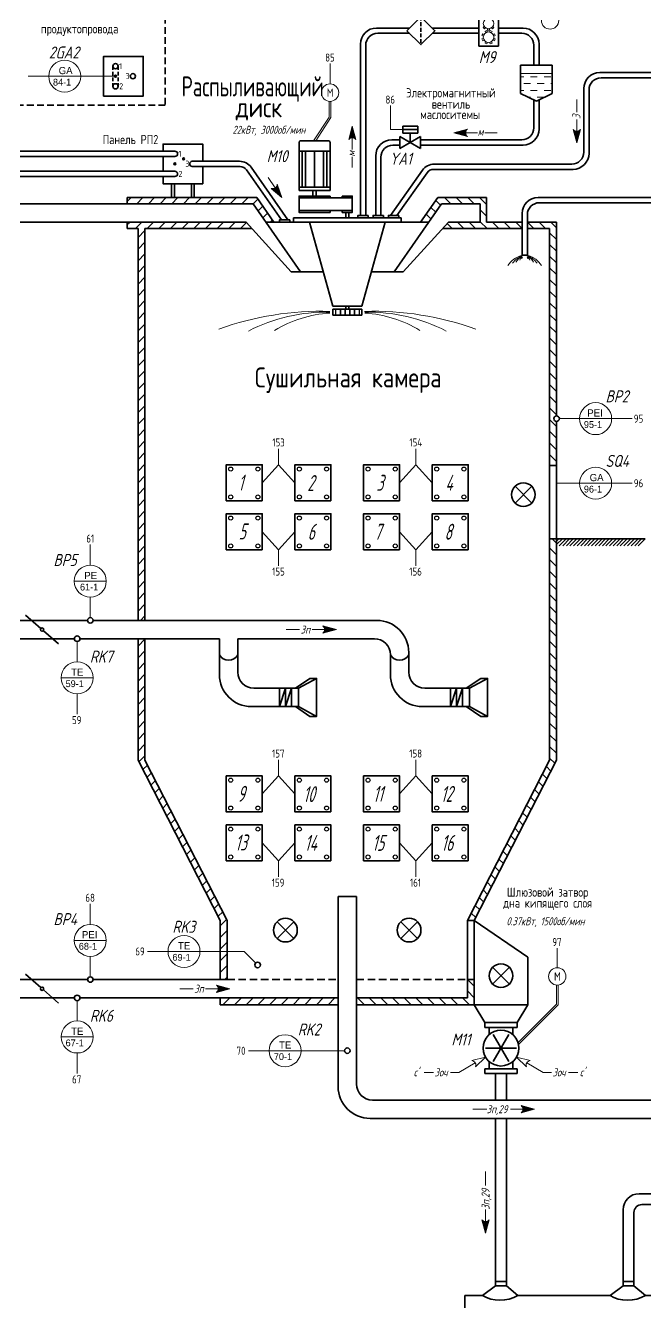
# Model space of a CAD drawing. Header units: millimetres. Extents: x 294 to 6216, y -3442 to 2720.
# Drawn here: x 697.6 to 852.6, y 1720.7 to 2039.9 of the extents above; entities that cross this region are included whole.
import ezdxf

# ---------------------------------------------------------------- set-up
doc = ezdxf.new("R2010")
doc.units = ezdxf.units.MM
doc.header["$LTSCALE"] = 15
doc.linetypes.add('DASHED2', pattern=[0.375, 0.25, -0.125])
doc.linetypes.add('HIDDEN2', pattern=[0.1875, 0.125, -0.0625])
doc.layers.add('0.35 TEXT', color=7, linetype='Continuous', lineweight=35)
doc.layers.add('ШТРИХОВАЯ 2', color=7, linetype='HIDDEN2')
doc.styles.add('0', font='gost.shx', dxfattribs={"width": 0.75, "oblique": 15})
doc.styles.add('34', font='gost.shx', dxfattribs={"width": 0.75, "oblique": 15, "height": 3.5})
pattern_1 = [(45, (-10336.2054, 2240.3317), (-1.45929162, 1.45929162), [])]
pattern_2 = [(135, (-10336.2054, 2240.3317), (-1.45929162, -1.45929162), [])]

msp = doc.modelspace()

# ---------------------------------------------------------------- hatches: boundary and pattern name
at = {"lineweight": 35}
h = msp.add_hatch(color=256, dxfattribs=at)
edge = h.paths.add_edge_path()
edge.add_arc((720.064, 2027.196), 0.241, 0, 360)
at = {"lineweight": 13}
h = msp.add_hatch(dxfattribs=at)
h.set_pattern_fill('DASH', color=256, scale=0.535, angle=180)
h.set_pattern_definition([(180, (-9688.9706, -1336.2235), (-1.698625, -1.698625), [1.698625, -1.698625])])
h.paths.add_polyline_path([(821.33, 2027.898), (821.33, 2022.847), (825.301, 2020.996), (829.272, 2022.847), (829.272, 2027.898)])
h = msp.add_hatch(color=256, dxfattribs=at)
h.dxf.hatch_style = 1
h.paths.add_polyline_path([(779.266, 2014.727), (780.169, 2011.357, 0.4958839), (778.364, 2011.357)])
h = msp.add_hatch(color=256, dxfattribs=at)
h.dxf.hatch_style = 1
h.paths.add_polyline_path([(804.673, 2013.061), (808.042, 2012.158, -0.4958839), (808.042, 2013.964)])
h = msp.add_hatch(color=256, dxfattribs=at)
h.dxf.hatch_style = 1
h.paths.add_polyline_path([(835.386, 2010.544), (836.289, 2013.914, -0.4958839), (834.484, 2013.914)])
at = {"lineweight": 35}
h = msp.add_hatch(color=256, dxfattribs=at)
edge = h.paths.add_edge_path()
edge.add_arc((734.925, 2005.292), 0.241, 0, 360)
h = msp.add_hatch(color=256, dxfattribs=at)
edge = h.paths.add_edge_path()
edge.add_arc((737.099, 2006.547), 0.241, 0, 360)
at = {"lineweight": 13}
h = msp.add_hatch(color=256, dxfattribs=at)
h.dxf.hatch_style = 1
h.paths.add_polyline_path([(761.69, 1996.903), (759.025, 1999.153, 0.4958839), (760.507, 2000.184)])
h = msp.add_hatch()
h.set_pattern_fill('ANSI31', color=256, scale=0.65)
h.set_pattern_definition(pattern_1)
h.paths.add_polyline_path([(754.48, 1995.305), (757.672, 1990.718), (759.675, 1990.718), (755.388, 1996.879), (723.015, 1996.879), (723.015, 1995.305), (723.016, 1995.305)])
h = msp.add_hatch()
h.set_pattern_fill('ANSI31', color=256, scale=0.65, angle=90)
h.set_pattern_definition(pattern_2)
h.paths.add_polyline_path([(800.65, 1996.879), (796.362, 1990.718), (798.366, 1990.718), (801.558, 1995.305), (811.275, 1995.305), (811.275, 1990.718), (803.309, 1990.718), (801.878, 1989.144), (821.739, 1989.144), (821.739, 1990.718), (812.848, 1990.718), (812.848, 1996.879)])
h = msp.add_hatch()
h.set_pattern_fill('ANSI31', color=256, scale=0.65)
h.set_pattern_definition(pattern_1)
h.paths.add_polyline_path([(727.421, 1989.144), (754.16, 1989.144), (752.729, 1990.718), (723.015, 1990.718), (723.015, 1989.144), (725.69, 1989.144), (725.69, 1891.173), (727.421, 1891.173)])
h = msp.add_hatch()
h.set_pattern_fill('ANSI31', color=256, scale=0.65, angle=90)
h.set_pattern_definition(pattern_2)
h.paths.add_polyline_path([(830.348, 1990.718), (823.042, 1990.718), (823.042, 1989.144), (828.617, 1989.144), (828.617, 1929.867), (830.348, 1929.867), (830.348, 1940.909, -0.4142136), (829.657, 1941.6, -0.4142136), (830.348, 1942.29)])
h = msp.add_hatch()
h.set_pattern_fill('ANSI31', color=256, scale=0.65, angle=90)
h.set_pattern_definition(pattern_2)
h.paths.add_polyline_path([(830.348, 1911.577), (828.617, 1911.577), (828.617, 1878.578), (828.617, 1856.256), (808.036, 1816.134), (809.766, 1816.134), (830.348, 1856.256), (830.348, 1878.578)])
h = msp.add_hatch(color=256, dxfattribs=at)
h.dxf.hatch_style = 1
h.paths.add_polyline_path([(775.285, 1888.879), (771.916, 1887.976, 0.4958839), (771.916, 1889.782)])
h = msp.add_hatch()
h.set_pattern_fill('ANSI31', color=256, scale=0.65)
h.set_pattern_definition(pattern_1)
h.paths.add_polyline_path([(727.421, 1856.256), (727.421, 1878.578), (727.421, 1886.585), (725.69, 1886.585), (725.69, 1878.578), (725.69, 1856.256), (746.271, 1816.134), (746.271, 1801.385), (748.002, 1801.385), (748.002, 1816.134)])
h = msp.add_hatch()
h.set_pattern_fill('ANSI31', color=256, scale=0.65, angle=90)
h.set_pattern_definition(pattern_2)
h.paths.add_polyline_path([(809.766, 1801.385), (808.036, 1801.385), (808.036, 1796.797), (780.312, 1796.797), (780.312, 1795.067), (809.766, 1795.067)])
h = msp.add_hatch(color=256, dxfattribs=at)
h.dxf.hatch_style = 1
h.paths.add_polyline_path([(748.684, 1799.091), (745.315, 1798.188, 0.4958839), (745.315, 1799.994)])
h = msp.add_hatch()
h.set_pattern_fill('ANSI31', color=256, scale=0.65)
h.set_pattern_definition(pattern_1)
h.paths.add_polyline_path([(775.725, 1796.797), (746.271, 1796.797), (746.271, 1795.067), (775.725, 1795.067)])
h = msp.add_hatch(color=256, dxfattribs=at)
h.dxf.hatch_style = 1
h.paths.add_polyline_path([(824.853, 1768.97), (821.484, 1768.067, 0.4958839), (821.484, 1769.873)])
h = msp.add_hatch(color=256, dxfattribs=at)
h.dxf.hatch_style = 1
h.paths.add_polyline_path([(812.588, 1737.953), (813.49, 1741.323, -0.4958839), (811.685, 1741.323)])

# ---------------------------------------------------------------- linework, layer by layer
at = {"lineweight": 35}
for p, q in [((810.895, 2042.497, 0.02), (810.895, 2034.685, 0.02)), ((815.795, 2042.497, 0.02), (815.795, 2034.685, 0.02)), ((793.595, 2039.243, 0.02), (785.326, 2039.243, 0.02)), ((793.595, 2037.939, 0.02), (785.629, 2037.939, 0.02)), ((810.895, 2039.243, 0.02), (799.287, 2039.243, 0.02)), ((810.895, 2037.939, 0.02), (799.287, 2037.939, 0.02)), ((821.953, 2039.243, 0.02), (815.795, 2039.243, 0.02)), ((821.649, 2037.939, 0.02), (815.795, 2037.939, 0.02)), ((781.326, 2035.243, 0.02), (781.326, 1992.4, 0.02)), ((782.629, 2034.939, 0.02), (782.629, 1992.4, 0.02)), ((810.895, 2034.685, 0.02), (813.345, 2034.685, 0.02)), ((815.795, 2034.685, 0.02), (813.345, 2034.685, 0.02)), ((824.649, 2034.939, 0.02), (824.649, 2029.966, 0.02)), ((825.953, 2035.243, 0.02), (825.953, 2029.966, 0.02)), ((821.33, 2022.847, 0.02), (821.33, 2029.966, 0.02)), ((821.33, 2029.966, 0.02), (829.272, 2029.966, 0.02)), ((829.272, 2022.847, 0.02), (829.272, 2029.966, 0.02)), ((861.286, 2028.117), (841.16, 2028.117)), ((837.16, 2024.117), (837.16, 2008.229, 0.02)), ((838.464, 2023.814), (838.464, 2007.926, 0.02)), ((861.286, 2026.814), (841.464, 2026.814)), ((825.301, 2020.996, 0.02), (821.33, 2022.847, 0.02)), ((824.649, 2014.288, 0.02), (824.649, 2021.3, 0.02)), ((825.301, 2020.996, 0.02), (829.272, 2022.847, 0.02)), ((825.953, 2013.984, 0.02), (825.953, 2021.3, 0.02)), ((791.865, 2012.971, 0.02), (791.865, 2014.753, 0.02)), ((791.865, 2014.753, 0.02), (795.64, 2014.753, 0.02)), ((795.64, 2012.971, 0.02), (795.64, 2014.753, 0.02)), ((766.353, 2011.046, 0.031), (773.318, 2011.046, 0.031)), ((791.16, 2011.288, 0.02), (789.129, 2011.288, 0.02)), ((791.16, 2009.154, 0.02), (796.345, 2012.117, 0.02)), ((791.16, 2012.117, 0.02), (796.345, 2009.154, 0.02)), ((791.16, 2012.117, 0.02), (791.16, 2009.154, 0.02)), ((791.865, 2013.862, 0.02), (795.64, 2013.862, 0.02)), ((791.865, 2012.971, 0.02), (795.64, 2012.971, 0.02)), ((793.753, 2010.636, 0.02), (793.753, 2012.971, 0.02)), ((796.345, 2012.117, 0.02), (796.345, 2009.154, 0.02)), ((821.649, 2011.288, 0.02), (796.345, 2011.288, 0.02)), ((734.925, 2008.454), (507.875, 2008.454)), ((765.953, 2010.646, 0.031), (765.953, 1998.667, 0.031)), ((765.953, 2008.458, 0.031), (773.718, 2008.458, 0.031)), ((766.73, 1999.448, 0.031), (766.73, 2008.458, 0.031)), ((767.592, 1999.448, 0.031), (767.592, 2008.458, 0.031)), ((769.835, 2008.458, 0.031), (769.835, 1999.448, 0.031)), ((772.078, 1999.448, 0.031), (772.078, 2008.458, 0.031)), ((772.941, 1999.448, 0.031), (772.941, 2008.458, 0.031)), ((773.718, 2010.646, 0.031), (773.718, 1998.667, 0.031)), ((791.16, 2009.984, 0.02), (789.433, 2009.984, 0.02)), ((821.953, 2009.984, 0.02), (796.345, 2009.984, 0.02)), ((734.925, 2007.15), (508.179, 2007.15)), ((739.273, 2005.943), (751.1, 2005.943)), ((785.129, 2007.288, 0.02), (785.129, 1992.4, 0.02)), ((786.433, 2006.984, 0.02), (786.433, 1992.4, 0.02)), ((834.16, 2005.229, 0.02), (799.711, 2005.229, 0.02)), ((734.925, 2003.433), (505.179, 2003.433)), ((734.925, 2002.129), (505.179, 2002.129)), ((739.273, 2004.64), (751.202, 2004.64)), ((761.544, 1991.278), (752.844, 2003.782)), ((763.132, 1991.278), (753.973, 2004.442)), ((788.783, 1992.4, 0.02), (796.838, 2003.729, 0.02)), ((790.372, 1992.4, 0.02), (797.967, 2003.068, 0.02)), ((834.464, 2003.926, 0.02), (799.609, 2003.926, 0.02)), ((734.041, 2000.34), (734.041, 1996.879)), ((734.778, 2000.34), (734.778, 1996.879)), ((739.035, 2000.34), (739.035, 1996.879)), ((739.772, 2000.34), (739.772, 1996.879)), ((765.953, 1999.448, 0.031), (773.718, 1999.448, 0.031)), ((765.953, 1998.667, 0.031), (773.718, 1998.667, 0.031)), ((769.434, 1998.667, 0.02), (769.434, 1997.259, 0.02)), ((770.237, 1997.259, 0.02), (770.237, 1998.667, 0.02)), ((723.016, 1995.305), (692.828, 1995.305)), ((755.389, 1996.879), (723.015, 1996.879)), ((723.015, 1996.879), (723.015, 1995.305)), ((723.016, 1995.305), (754.48, 1995.305)), ((766.3, 1978.317), (754.48, 1995.305)), ((759.675, 1990.718), (755.388, 1996.879)), ((765.953, 1996.793, 0.02), (779.267, 1996.793, 0.02)), ((773.718, 1997.259, 0.031), (773.718, 1996.793, 0.031)), ((776.769, 1997.259, 0.02), (776.769, 1996.793, 0.02)), ((789.738, 1978.317), (801.558, 1995.305)), ((796.362, 1990.718), (800.65, 1996.879)), ((800.649, 1996.879), (812.848, 1996.879)), ((811.275, 1995.305), (801.558, 1995.305)), ((811.275, 1990.718), (811.275, 1995.305)), ((812.848, 1996.879), (812.848, 1990.718)), ((979.056, 1996.879, 0.02), (825.739, 1996.879, 0.02)), ((917.746, 1995.575, 0.02), (826.042, 1995.575, 0.02)), ((765.953, 1993.624, 0.02), (779.267, 1993.624, 0.02)), ((773.718, 1993.624, 0.031), (773.718, 1993.159, 0.031)), ((776.769, 1993.624, 0.02), (776.769, 1993.159, 0.02)), ((777.616, 1993.159), (777.616, 1991.839)), ((778.42, 1991.839), (778.42, 1993.159)), ((821.739, 1992.879, 0.02), (821.739, 1982.498, 0.02)), ((823.042, 1992.575, 0.02), (823.042, 1982.498, 0.02)), ((723.016, 1990.718), (692.828, 1990.718)), ((752.729, 1990.718), (723.015, 1990.718)), ((723.015, 1990.718), (723.015, 1989.144)), ((723.015, 1989.144), (725.69, 1989.144)), ((725.69, 1989.144), (725.69, 1891.173)), ((727.421, 1989.144), (754.16, 1989.144)), ((727.421, 1989.144), (727.421, 1891.173)), ((752.729, 1990.718), (764.009, 1978.317)), ((757.672, 1990.718), (778.019, 1990.718)), ((791.504, 1991.839), (764.534, 1991.839)), ((764.534, 1991.839), (764.534, 1990.718)), ((768.58, 1990.718), (774.364, 1969.737)), ((798.366, 1990.718), (778.019, 1990.718)), ((787.458, 1990.718), (781.673, 1969.737)), ((791.504, 1991.839), (791.504, 1990.718)), ((803.309, 1990.718), (792.029, 1978.317)), ((821.739, 1989.144), (801.878, 1989.144)), ((803.309, 1990.718), (811.275, 1990.718)), ((812.848, 1990.718), (821.739, 1990.718)), ((823.042, 1990.718), (830.348, 1990.718)), ((828.617, 1989.144), (823.042, 1989.144)), ((828.617, 1989.144), (828.617, 1878.578)), ((830.348, 1990.718), (830.348, 1942.29)), ((821.739, 1982.498, 0.02), (823.042, 1982.498, 0.02)), ((771.999, 1978.317), (764.009, 1978.317)), ((784.039, 1978.317), (792.029, 1978.317)), ((774.364, 1969.737), (781.672, 1969.737)), ((777.616, 1969.737), (777.616, 1968.949)), ((778.42, 1968.949), (778.42, 1969.737)), ((774.365, 1968.949), (781.672, 1968.949)), ((774.365, 1967.487), (774.365, 1968.949)), ((781.672, 1967.487), (774.365, 1967.487)), ((781.672, 1968.949), (781.672, 1967.487)), ((830.348, 1940.909), (830.348, 1878.578)), ((830.348, 1929.867), (828.617, 1929.867)), ((824.139, 1924.694), (819.952, 1920.507)), ((824.139, 1920.507), (819.952, 1924.694)), ((828.617, 1911.577), (830.348, 1911.577)), ((830.348, 1911.577), (852.516, 1911.577)), ((663.591, 1891.173), (713.069, 1891.173)), ((697.575, 1892.492), (701.389, 1889.162)), ((714.45, 1891.173), (737.467, 1891.173)), ((785.385, 1891.173), (731.455, 1891.173)), ((670.079, 1886.585), (709.781, 1886.585)), ((702.037, 1888.596), (705.829, 1885.285)), ((711.161, 1886.585), (737.467, 1886.585)), ((725.69, 1886.585), (725.69, 1878.578)), ((727.421, 1886.585), (727.421, 1878.578)), ((746.053, 1886.585), (731.455, 1886.585)), ((746.053, 1886.585), (746.053, 1877.627)), ((772.033, 1886.585), (750.641, 1886.585)), ((750.641, 1886.585), (750.641, 1878.214)), ((784.797, 1886.585), (772.033, 1886.585)), ((788.797, 1882.585), (788.797, 1877.627)), ((793.385, 1883.173), (793.385, 1878.214)), ((725.69, 1878.578), (725.69, 1856.256, -0.02)), ((727.421, 1878.578), (727.421, 1856.256, -0.02)), ((828.617, 1878.578), (828.617, 1856.256, -0.02)), ((830.348, 1878.578), (830.348, 1856.256, -0.02)), ((765.031, 1874.214, 0.02), (754.641, 1874.214, 0.02)), ((761.061, 1874.214, 0.02), (761.061, 1871.921, 0.02)), ((761.061, 1869.627, 0.02), (762.552, 1874.214, 0.02)), ((762.552, 1874.214, 0.02), (762.552, 1869.627, 0.02)), ((762.552, 1869.627, 0.02), (764.043, 1874.214, 0.02)), ((764.043, 1874.214, 0.02), (764.043, 1869.627, 0.02)), ((768.631, 1876.671), (765.031, 1874.214, 0.02)), ((765.031, 1874.214, 0.02), (765.824, 1874.214, 0.02)), ((765.824, 1874.214, 0.02), (770.36, 1876.671)), ((765.824, 1874.214, 0.02), (765.824, 1869.627, 0.02)), ((807.775, 1874.214, 0.02), (797.385, 1874.214, 0.02)), ((803.805, 1874.214, 0.02), (803.805, 1871.921, 0.02)), ((803.805, 1869.627, 0.02), (805.296, 1874.214, 0.02)), ((805.296, 1874.214, 0.02), (805.296, 1869.627, 0.02)), ((805.296, 1869.627, 0.02), (806.787, 1874.214, 0.02)), ((806.787, 1874.214, 0.02), (806.787, 1869.627, 0.02)), ((811.375, 1876.671), (807.775, 1874.214, 0.02)), ((807.775, 1874.214, 0.02), (808.568, 1874.214, 0.02)), ((808.568, 1874.214, 0.02), (813.104, 1876.671)), ((808.568, 1874.214, 0.02), (808.568, 1869.627, 0.02)), ((761.061, 1869.627, 0.02), (761.061, 1871.921, 0.02)), ((803.805, 1869.627, 0.02), (803.805, 1871.921, 0.02)), ((765.031, 1869.627, 0.02), (754.053, 1869.627, 0.02)), ((765.824, 1869.627, 0.02), (765.031, 1869.627, 0.02)), ((768.631, 1867.17), (765.031, 1869.627, 0.02)), ((765.824, 1869.627, 0.02), (770.361, 1867.17)), ((807.775, 1869.627, 0.02), (796.797, 1869.627, 0.02)), ((808.568, 1869.627, 0.02), (807.775, 1869.627, 0.02)), ((811.375, 1867.17), (807.775, 1869.627, 0.02)), ((808.568, 1869.627, 0.02), (813.105, 1867.17)), ((746.271, 1816.134, -0.02), (725.69, 1856.256, -0.02)), ((727.421, 1856.256, -0.02), (748.002, 1816.134, -0.02)), ((828.617, 1856.256, -0.02), (808.036, 1816.134, -0.02)), ((809.766, 1816.134, -0.02), (830.348, 1856.256, -0.02)), ((775.725, 1822.12, -0.02), (780.312, 1822.12, -0.02)), ((775.725, 1822.12, -0.02), (775.725, 1774.676, -0.01)), ((780.312, 1822.12, -0.021), (780.312, 1775.264, -0.01)), ((746.271, 1816.134, -0.02), (746.271, 1801.385, -0.02)), ((748.002, 1816.134, -0.02), (748.002, 1801.385, -0.02)), ((760.466, 1815.836), (764.652, 1811.65)), ((760.466, 1811.65), (764.652, 1815.836)), ((795.571, 1815.836), (791.384, 1811.65)), ((795.571, 1811.65), (791.384, 1815.836)), ((808.036, 1816.134, -0.02), (808.036, 1796.797, -0.02)), ((809.766, 1816.134, -0.02), (808.036, 1816.134, -0.02)), ((809.766, 1816.134, -0.02), (809.766, 1795.067, -0.02)), ((809.766, 1816.134, -0.02), (823.131, 1806.964, -0.02)), ((823.131, 1806.964, -0.02), (823.131, 1795.067, -0.02)), ((818.542, 1804.445, -0.02), (814.355, 1800.258, -0.02)), ((818.542, 1800.258, -0.02), (814.355, 1804.445, -0.02)), ((663.591, 1801.385), (713.069, 1801.385)), ((697.575, 1802.704), (701.389, 1799.374)), ((714.45, 1801.385), (748.002, 1801.385, -0.02)), ((808.036, 1801.385, -0.02), (809.766, 1801.385, -0.02)), ((702.037, 1798.808), (705.829, 1795.497)), ((670.079, 1796.797), (709.781, 1796.797)), ((711.161, 1796.797), (746.271, 1796.797, -0.02)), ((746.271, 1796.797, -0.02), (746.271, 1795.067, -0.02)), ((775.725, 1796.797, -0.01), (746.271, 1796.797, -0.02)), ((746.271, 1795.067, -0.02), (775.725, 1795.067, -0.01)), ((808.036, 1796.797, -0.02), (780.312, 1796.797, -0.01)), ((780.312, 1795.067, -0.01), (809.766, 1795.067, -0.02)), ((809.766, 1795.067, -0.02), (812.394, 1790.658, -0.02)), ((809.766, 1795.067, -0.02), (823.131, 1795.067, -0.02)), ((823.131, 1795.067, -0.02), (820.503, 1790.658, -0.02)), ((812.394, 1789.435, -0.02), (812.394, 1790.658, -0.02)), ((812.394, 1790.658, -0.02), (820.503, 1790.658, -0.02)), ((816.449, 1789.435, -0.02), (812.394, 1789.435, -0.02)), ((813.516, 1789.435, -0.02), (813.516, 1787.654, -0.02)), ((814.508, 1787.621, -0.02), (818.39, 1780.897, -0.02)), ((818.39, 1787.621, -0.02), (814.508, 1780.897, -0.02)), ((816.449, 1789.435, -0.02), (820.503, 1789.435, -0.02)), ((819.382, 1789.435, -0.02), (819.382, 1787.654, -0.02)), ((820.503, 1790.658, -0.02), (820.503, 1789.435, -0.02)), ((820.331, 1784.259, -0.02), (812.567, 1784.259, -0.02)), ((816.449, 1779.083, -0.02), (812.394, 1779.083, -0.02)), ((812.394, 1779.083, -0.02), (812.394, 1777.86, -0.02)), ((813.516, 1779.083, -0.02), (813.516, 1780.864, -0.02)), ((816.449, 1779.083, -0.02), (820.503, 1779.083, -0.02)), ((819.382, 1779.083, -0.02), (819.382, 1780.864, -0.02)), ((820.503, 1777.86, -0.02), (820.503, 1779.083, -0.02)), ((812.394, 1777.86, -0.02), (820.503, 1777.86, -0.02)), ((815.097, 1777.86, -0.02), (815.097, 1771.264, -0.02)), ((817.801, 1777.86, -0.02), (817.801, 1771.264, -0.02)), ((854.613, 1771.264, -0.01), (784.312, 1771.264, -0.01)), ((855.201, 1766.676, -0.011), (783.725, 1766.676, -0.01)), ((815.097, 1766.676, -0.02), (815.097, 1724.794)), ((817.801, 1766.676, -0.02), (817.801, 1724.794)), ((896.418, 1747.851), (850.991, 1747.851)), ((846.991, 1743.851), (846.991, 1724.794)), ((849.696, 1743.146), (849.696, 1724.794)), ((896.418, 1745.146), (851.696, 1745.146)), ((811.822, 1722.368), (815.097, 1724.794)), ((815.097, 1725.903), (817.801, 1725.903)), ((815.097, 1724.794), (817.801, 1724.794)), ((820.664, 1722.368), (817.801, 1724.794)), ((843.717, 1722.368), (846.991, 1724.794)), ((846.991, 1725.903), (849.696, 1725.903)), ((846.991, 1724.794), (849.696, 1724.794)), ((852.558, 1722.368), (849.696, 1724.794)), ((811.822, 1722.368), (807.402, 1722.368)), ((807.402, 1722.368), (807.402, 1699.116)), ((843.717, 1722.368), (820.664, 1722.368)), ((892.213, 1722.368), (852.558, 1722.368))]:
    msp.add_line(p, q, dxfattribs=at)
at = {"lineweight": 13}
for p, q in [((811.687, 2037.355, 0.02), (811.88, 2037.821, 0.02)), ((811.687, 2037.355, 0.02), (812.044, 2037.207, 0.02)), ((811.687, 2036.535, 0.02), (812.044, 2036.683, 0.02)), ((811.88, 2037.821, 0.02), (812.237, 2037.673, 0.02)), ((811.959, 2039.406, 0.02), (812.235, 2039.677, 0.02)), ((812.313, 2039.047, 0.02), (811.959, 2039.406, 0.02)), ((812.313, 2039.047, 0.02), (812.589, 2039.318, 0.02)), ((812.926, 2038.594, 0.02), (812.46, 2038.401, 0.02)), ((812.46, 2038.401, 0.02), (812.608, 2038.043, 0.02)), ((812.926, 2038.594, 0.02), (813.074, 2038.236, 0.02)), ((813.069, 2038.727, 0.02), (813.071, 2039.114, 0.02)), ((813.069, 2038.727, 0.02), (813.573, 2038.724, 0.02)), ((813.573, 2038.724, 0.02), (813.576, 2039.111, 0.02)), ((813.746, 2038.594, 0.02), (813.598, 2038.236, 0.02)), ((813.746, 2038.594, 0.02), (814.212, 2038.401, 0.02)), ((814.333, 2039.032, 0.02), (814.061, 2039.308, 0.02)), ((814.212, 2038.401, 0.02), (814.064, 2038.043, 0.02)), ((814.692, 2039.386, 0.02), (814.333, 2039.032, 0.02)), ((814.692, 2039.386, 0.02), (814.42, 2039.662, 0.02)), ((814.791, 2037.821, 0.02), (814.434, 2037.673, 0.02)), ((814.984, 2037.355, 0.02), (814.627, 2037.207, 0.02)), ((814.984, 2036.535, 0.02), (814.627, 2036.683, 0.02)), ((814.984, 2037.355, 0.02), (814.791, 2037.821, 0.02)), ((811.687, 2036.535, 0.02), (811.88, 2036.069, 0.02)), ((811.88, 2036.069, 0.02), (812.237, 2036.217, 0.02)), ((812.46, 2035.489, 0.02), (812.608, 2035.847, 0.02)), ((812.926, 2035.296, 0.02), (812.46, 2035.489, 0.02)), ((812.926, 2035.296, 0.02), (813.074, 2035.654, 0.02)), ((813.746, 2035.296, 0.02), (813.598, 2035.654, 0.02)), ((813.746, 2035.296, 0.02), (814.212, 2035.489, 0.02)), ((814.212, 2035.489, 0.02), (814.064, 2035.847, 0.02)), ((814.791, 2036.069, 0.02), (814.434, 2036.217, 0.02)), ((814.984, 2036.535, 0.02), (814.791, 2036.069, 0.02)), ((773.701, 2025.265), (773.701, 2030.37)), ((698.253, 2027.196), (703.359, 2027.196)), ((711.359, 2027.196), (703.359, 2027.196)), ((720.064, 2027.196), (711.359, 2027.196)), ((821.33, 2027.898, 0.02), (829.272, 2027.898, 0.02)), ((773.503, 2017.01), (773.503, 2020.935)), ((773.898, 2016.847), (773.898, 2020.935)), ((835.386, 2021.372, 0.031), (835.386, 2018.254, 0.031)), ((788.846, 2013.862, 0.02), (788.846, 2019.858, 0.02)), ((769.574, 2011.046, 0.031), (773.503, 2017.01, 0.031)), ((770.132, 2011.046, 0.031), (773.898, 2016.847, 0.031)), ((779.266, 2014.727, 0.02), (778.364, 2011.357, 0.02)), ((779.266, 2014.727, 0.02), (780.169, 2011.357, 0.02)), ((835.386, 2016.409, 0.031), (835.386, 2013.466, 0.031)), ((779.266, 2008.862, 0.02), (779.266, 2011.805, 0.02)), ((791.865, 2013.862, 0.02), (788.846, 2013.862, 0.02)), ((804.673, 2013.061, 0.041), (808.042, 2013.964, 0.041)), ((804.673, 2013.061, 0.041), (808.042, 2012.158, 0.041)), ((810.538, 2013.061, 0.041), (807.595, 2013.061, 0.041)), ((815.501, 2013.061, 0.041), (812.382, 2013.061, 0.041)), ((835.386, 2010.544, 0.031), (834.484, 2013.914, 0.031)), ((835.386, 2010.544, 0.031), (836.289, 2013.914, 0.031)), ((779.266, 2004.399, 0.02), (779.266, 2007.017, 0.02)), ((758.219, 2001.891), (760.022, 1999.301)), ((761.69, 1996.903), (759.025, 1999.153)), ((761.69, 1996.903), (760.507, 2000.184)), ((775.037, 1968.74), (775.037, 1967.696)), ((775.183, 1968.74), (775.037, 1968.74)), ((775.037, 1967.696), (775.183, 1967.696)), ((775.183, 1967.696), (775.183, 1968.74)), ((776.219, 1968.74), (776.219, 1967.696)), ((776.365, 1968.74), (776.219, 1968.74)), ((776.219, 1967.696), (776.365, 1967.696)), ((776.365, 1967.696), (776.365, 1968.74)), ((777.401, 1968.74), (777.401, 1967.696)), ((777.547, 1968.74), (777.401, 1968.74)), ((777.401, 1967.696), (777.547, 1967.696)), ((777.547, 1967.696), (777.547, 1968.74)), ((778.583, 1968.74), (778.583, 1967.696)), ((778.729, 1968.74), (778.583, 1968.74)), ((778.583, 1967.696), (778.729, 1967.696)), ((778.729, 1967.696), (778.729, 1968.74)), ((779.764, 1968.74), (779.764, 1967.696)), ((779.91, 1968.74), (779.764, 1968.74)), ((779.764, 1967.696), (779.91, 1967.696)), ((779.91, 1967.696), (779.91, 1968.74)), ((780.946, 1968.74), (780.946, 1967.696)), ((781.092, 1968.74), (780.946, 1968.74)), ((780.946, 1967.696), (781.092, 1967.696)), ((781.092, 1967.696), (781.092, 1968.74)), ((831.038, 1941.6), (836.118, 1941.6)), ((844.118, 1941.6), (836.118, 1941.6)), ((849.224, 1941.6), (844.118, 1941.6)), ((760.849, 1930.063), (760.849, 1934.085)), ((795.187, 1930.063), (795.187, 1934.085)), ((756.755, 1925.572), (760.849, 1930.063)), ((760.849, 1930.063), (764.943, 1925.572)), ((791.094, 1925.572), (795.187, 1930.063)), ((795.187, 1930.063), (799.281, 1925.572)), ((830.348, 1925.455), (836.118, 1925.455)), ((844.118, 1925.455), (836.118, 1925.455)), ((849.224, 1925.455), (844.118, 1925.455)), ((756.755, 1913.33), (760.849, 1908.839)), ((760.849, 1908.839), (764.943, 1913.33)), ((791.094, 1913.33), (795.187, 1908.839)), ((795.187, 1908.839), (799.281, 1913.33)), ((713.76, 1904.969), (713.76, 1910.129)), ((760.849, 1908.839), (760.849, 1904.817)), ((795.187, 1908.839), (795.187, 1904.817)), ((717.76, 1900.969), (709.76, 1900.969)), ((713.76, 1891.863), (713.76, 1896.969)), ((775.285, 1888.879), (771.916, 1889.782)), ((762.745, 1888.879), (766.076, 1888.879)), ((769.208, 1888.879), (772.363, 1888.879)), ((775.285, 1888.879), (771.916, 1887.976)), ((710.471, 1885.895), (710.471, 1880.815)), ((714.471, 1876.815), (706.471, 1876.815)), ((710.471, 1867.709), (710.471, 1872.815)), ((760.849, 1852.294), (760.849, 1856.316)), ((795.187, 1852.294), (795.187, 1856.316)), ((756.755, 1847.803), (760.849, 1852.294)), ((760.849, 1852.294), (764.943, 1847.803)), ((791.094, 1847.803), (795.187, 1852.294)), ((795.187, 1852.294), (799.281, 1847.803)), ((756.755, 1835.561), (760.849, 1831.07)), ((760.849, 1831.07), (764.943, 1835.561)), ((791.094, 1835.561), (795.187, 1831.07)), ((795.187, 1831.07), (799.281, 1835.561)), ((760.849, 1831.07), (760.849, 1827.048)), ((795.187, 1831.07), (795.187, 1827.048)), ((713.76, 1815.181), (713.76, 1820.341)), ((717.76, 1811.181), (709.76, 1811.181)), ((713.76, 1802.075), (713.76, 1807.181)), ((728.085, 1808.421, -0.02), (733.191, 1808.421, -0.02)), ((741.191, 1808.421, -0.02), (733.191, 1808.421, -0.02)), ((752.218, 1808.421, -0.003), (741.191, 1808.421, -0.02)), ((752.218, 1808.421, -0.003), (755.109, 1805.53, -0.003)), ((830.52, 1804.333), (830.52, 1809.265)), ((736.145, 1799.091, -0.02), (739.476, 1799.091, -0.02)), ((742.607, 1799.091, -0.02), (745.763, 1799.091, -0.02)), ((748.684, 1799.091, -0.02), (745.315, 1799.994, -0.02)), ((748.684, 1799.091, -0.02), (745.315, 1798.188, -0.02)), ((830.323, 1795.216), (830.323, 1800.003)), ((830.717, 1795.052), (830.717, 1800.003)), ((710.471, 1796.107), (710.471, 1791.027)), ((820.724, 1785.618), (830.323, 1795.216)), ((820.84, 1785.175), (830.717, 1795.052)), ((714.471, 1787.027), (706.471, 1787.027)), ((710.471, 1777.92), (710.471, 1783.027)), ((753.343, 1783.597, -0.02), (758.449, 1783.597, -0.02)), ((766.449, 1783.597, -0.02), (758.449, 1783.597, -0.02)), ((777.328, 1783.597, -0.02), (766.449, 1783.597, -0.02)), ((812.558, 1782.025, -0.02), (809.189, 1781.122, -0.02)), ((812.558, 1782.025, -0.02), (810.091, 1779.558, -0.02)), ((820.339, 1782.025, -0.02), (822.806, 1779.558, -0.02)), ((820.339, 1782.025, -0.02), (823.709, 1781.122, -0.02)), ((797.2, 1778.189, -0.02), (799.56, 1778.189, -0.02)), ((803.836, 1778.189, -0.02), (805.914, 1778.189, -0.02)), ((805.914, 1778.189, -0.02), (810.028, 1780.564, -0.02)), ((826.983, 1778.189, -0.02), (822.87, 1780.564, -0.02)), ((829.062, 1778.189, -0.02), (826.983, 1778.189, -0.02)), ((835.697, 1778.189, -0.02), (833.337, 1778.189, -0.02)), ((812.882, 1768.97, -0.01), (809.44, 1768.97, -0.01)), ((821.931, 1768.97, -0.01), (818.859, 1768.97, -0.01)), ((824.853, 1768.97, -0.01), (821.484, 1769.873, -0.01)), ((824.853, 1768.97, -0.01), (821.484, 1768.067, -0.01)), ((812.587, 1753.366, -0.02), (812.587, 1749.866, -0.02)), ((812.588, 1743.889, -0.02), (812.588, 1740.875, -0.02)), ((812.588, 1737.953, -0.02), (811.685, 1741.323, -0.02)), ((812.588, 1737.953, -0.02), (813.49, 1741.323, -0.02))]:
    msp.add_line(p, q, dxfattribs=at)
at = {"linetype": 'HIDDEN2', "lineweight": 35, "ltscale": 0.5}
for p, q in [((719.413, 2029.706), (719.413, 2024.685)), ((720.716, 2029.706), (720.716, 2024.685))]:
    msp.add_line(p, q, dxfattribs=at)
for p, q in [((830.348, 1911.008), (830.916, 1911.577)), ((830.348, 1910.108), (831.816, 1911.577)), ((830.986, 1909.846), (832.716, 1911.577)), ((831.886, 1909.846), (833.616, 1911.577)), ((832.786, 1909.846), (834.516, 1911.577)), ((833.686, 1909.846), (835.416, 1911.577)), ((834.586, 1909.846), (836.316, 1911.577)), ((835.486, 1909.846), (837.216, 1911.577)), ((836.386, 1909.846), (838.116, 1911.577)), ((837.286, 1909.846), (839.016, 1911.577)), ((838.186, 1909.846), (839.916, 1911.577)), ((839.086, 1909.846), (840.816, 1911.577)), ((839.986, 1909.846), (841.716, 1911.577)), ((840.886, 1909.846), (842.616, 1911.577)), ((841.786, 1909.846), (843.516, 1911.577)), ((842.686, 1909.846), (844.416, 1911.577)), ((843.586, 1909.846), (845.316, 1911.577)), ((844.486, 1909.846), (846.216, 1911.577)), ((845.386, 1909.846), (847.116, 1911.577)), ((846.286, 1909.846), (848.016, 1911.577)), ((847.186, 1909.846), (848.916, 1911.577)), ((848.086, 1909.846), (849.816, 1911.577)), ((848.986, 1909.846), (850.716, 1911.577)), ((849.886, 1909.846), (851.616, 1911.577)), ((850.786, 1909.846), (852.516, 1911.577))]:
    msp.add_line(p, q)
at = {"linetype": 'DASHED2', "lineweight": 35, "ltscale": 0.45}
msp.add_lwpolyline([(649.791, 2044.568), (732.515, 2044.568), (732.515, 2019.967), (649.791, 2019.967)], close=True, dxfattribs=at)
at = {"lineweight": 35, "elevation": 0.02}
for points in [[(792.943, 2038.591), (796.441, 2042.089), (799.939, 2038.591), (796.441, 2035.093)], [(783.277, 1992.4), (780.678, 1992.4), (780.678, 1991.839), (783.277, 1991.839)], [(787.081, 1992.4), (784.481, 1992.4), (784.481, 1991.839), (787.081, 1991.839)], [(790.885, 1992.4), (788.285, 1992.4), (788.285, 1991.839), (790.885, 1991.839)]]:
    msp.add_lwpolyline(points, close=True, dxfattribs=at)
at = {"lineweight": 35}
for points in [[(717.094, 2024.033), (717.094, 2032.148), (726.998, 2032.148), (726.998, 2026.544)], [(726.998, 2026.544), (726.998, 2022.244), (717.094, 2022.244), (717.094, 2024.033)], [(731.955, 2008.454), (731.955, 2010.244), (741.859, 2010.244), (741.859, 2005.943)], [(731.955, 2003.433), (731.955, 2007.15)], [(741.859, 2004.64), (741.859, 2000.34), (731.955, 2000.34), (731.955, 2002.129)], [(768.63, 1867.171), (768.63, 1867.171), (770.36, 1867.171), (770.36, 1876.671), (768.63, 1876.671), (768.63, 1876.67)], [(811.374, 1867.171), (811.374, 1867.171), (813.104, 1867.171), (813.104, 1876.671), (811.374, 1876.671), (811.374, 1876.67)]]:
    msp.add_lwpolyline(points, dxfattribs=at)
at = {"lineweight": 35, "elevation": 0.02}
for points in [[(773.718, 1993.159), (765.953, 1993.159), (765.953, 1997.259), (773.718, 1997.259)], [(776.769, 1997.259), (779.267, 1997.259), (779.267, 1993.159), (776.769, 1993.159)]]:
    msp.add_lwpolyline(points, dxfattribs=at)
at = {"lineweight": 35}
msp.add_lwpolyline([(763.63, 1991.278), (761.031, 1991.278), (761.031, 1990.718), (763.63, 1990.718)], close=True, dxfattribs=at)
at = {"lineweight": 13}
for centre, radius in [((828.723, 2041.138, 0.02), 2.169), ((813.333, 2040.406, 0.02), 1.318), ((813.336, 2036.945, 0.02), 1.318), ((707.359, 2027.196), 4), ((773.701, 2023.095), 2.169), ((840.118, 1941.6), 4), ((840.118, 1925.455), 4), ((713.76, 1900.969), 4), ((710.471, 1876.815), 4), ((713.76, 1811.181), 4), ((737.191, 1808.421, -0.02), 4), ((830.52, 1802.164), 2.169), ((710.471, 1787.027), 4), ((762.449, 1783.597, -0.02), 4)]:
    msp.add_circle(centre, radius, dxfattribs=at)
at = {"lineweight": 35}
for centre, radius in [((720.064, 2029.706), 0.652), ((720.064, 2027.196), 0.241), ((724.412, 2027.196), 0.652), ((720.064, 2024.685), 0.652), ((734.925, 2005.292), 0.241), ((737.099, 2006.547), 0.241), ((830.348, 1941.6), 0.69), ((822.046, 1922.6), 2.961), ((713.76, 1891.173), 0.69), ((701.713, 1888.879), 0.43), ((710.471, 1886.585), 0.69), ((762.559, 1813.743), 2.961), ((793.478, 1813.743), 2.961), ((755.597, 1805.042, -0.003), 0.69), ((816.449, 1802.351, -0.02), 2.961), ((713.76, 1801.385), 0.69), ((701.713, 1799.091), 0.43), ((710.471, 1796.797), 0.69), ((816.449, 1784.259, -0.02), 4.486), ((778.018, 1783.597, -0.02), 0.69)]:
    msp.add_circle(centre, radius, dxfattribs=at)
for centre in [(748.866, 1929.001), (755.663, 1929.001), (766.036, 1929.001), (772.832, 1929.001), (783.205, 1929.001), (790.001, 1929.001), (800.374, 1929.001), (807.17, 1929.001), (748.866, 1922.03), (755.663, 1922.03), (766.036, 1922.03), (772.832, 1922.03), (783.205, 1922.03), (790.001, 1922.03), (800.374, 1922.03), (807.17, 1922.03), (748.866, 1916.758), (755.663, 1916.758), (766.036, 1916.758), (772.832, 1916.758), (783.205, 1916.758), (790.001, 1916.758), (800.374, 1916.758), (807.17, 1916.758), (748.866, 1909.788), (755.663, 1909.788), (766.036, 1909.788), (772.832, 1909.788), (783.205, 1909.788), (790.001, 1909.788), (800.374, 1909.788), (807.17, 1909.788), (748.866, 1851.232), (755.663, 1851.232), (766.036, 1851.232), (772.832, 1851.232), (783.205, 1851.232), (790.001, 1851.232), (800.374, 1851.232), (807.17, 1851.232), (748.866, 1844.262), (755.663, 1844.262), (766.036, 1844.262), (772.832, 1844.262), (783.205, 1844.262), (790.001, 1844.262), (800.374, 1844.262), (807.17, 1844.262), (748.866, 1838.989), (755.663, 1838.989), (766.036, 1838.989), (772.832, 1838.989), (783.205, 1838.989), (790.001, 1838.989), (800.374, 1838.989), (807.17, 1838.989), (748.866, 1832.019), (755.663, 1832.019), (766.036, 1832.019), (772.832, 1832.019), (783.205, 1832.019), (790.001, 1832.019), (800.374, 1832.019), (807.17, 1832.019)]:
    msp.add_circle(centre, 0.504)
for centre, radius, start, end in [((785.326, 2035.243, 0.02), 4, 90, 180), ((785.629, 2034.939, 0.02), 3, 90, 180), ((821.649, 2034.939, 0.02), 3, 0, 90), ((821.953, 2035.243, 0.02), 4, 0, 90), ((841.16, 2024.117), 4, 90, 180), ((841.464, 2023.814), 3, 90, 180), ((821.649, 2014.288, 0.02), 3, 270, 0), ((766.353, 2010.646, 0.031), 0.4, 90, 180), ((773.318, 2010.646, 0.031), 0.4, 0, 90), ((789.129, 2007.288, 0.02), 4, 90, 180), ((821.953, 2013.984, 0.02), 4, 270, 0), ((734.925, 2007.802), 0.652, 270, 90), ((789.433, 2006.984, 0.02), 3, 90, 180), ((834.16, 2008.229, 0.02), 3, 270, 0), ((834.464, 2007.926, 0.02), 4, 270, 0), ((739.273, 2005.292), 0.652, 90, 270), ((751.1, 2002.443), 3.5, 34.83092, 90), ((799.711, 2001.729, 0.02), 3.5, 90, 145.16908), ((734.925, 2002.781), 0.652, 270, 90), ((751.202, 2002.64), 2, 34.83092, 90), ((799.609, 2001.926, 0.02), 2, 90, 145.16908), ((825.739, 1992.879, 0.02), 4, 90, 180), ((826.042, 1992.575, 0.02), 3, 90, 180), ((785.385, 1883.173), 8, 0, 90), ((784.797, 1882.585), 4, 0, 90), ((748.347, 1883.801), 2.596, 207.93214, 332.06786), ((791.091, 1883.801), 2.596, 207.93214, 332.06786), ((754.053, 1877.627, 0.02), 8, 180, 270), ((754.641, 1878.214, 0.02), 4, 180, 270), ((796.797, 1877.627, 0.02), 8, 180, 270), ((797.385, 1878.214, 0.02), 4, 180, 270), ((784.312, 1775.264, -0.01), 4, 180, 270), ((783.725, 1774.676, -0.01), 8, 180, 270), ((850.991, 1743.851), 4, 90, 180), ((851.696, 1743.146), 2, 90, 180)]:
    msp.add_arc(centre, radius, start, end, dxfattribs=at)
at = {"lineweight": 13}
for centre, radius, start, end in [((779.266, 2010.671, 0.02), 1.134, 37.24786, 142.75214), ((808.729, 2013.061, 0.041), 1.134, 127.24786, 232.75214), ((835.386, 2014.6, 0.031), 1.134, 217.24786, 322.75214), ((759.374, 2000.232), 1.134, 252.07878, 357.58307), ((823.16, 1976.623, 0.02), 5.946, 105.54261, 146.54738), ((821.621, 1976.623, 0.02), 5.946, 33.45262, 74.45739), ((823.832, 1977.098, 0.02), 5.621, 113.20975, 143.35789), ((823.355, 1979.003, 0.02), 3.591, 118.06737, 151.793), ((822.713, 1980.794, 0.02), 1.633, 127.26684, 166.28477), ((822.574, 1981.513, 0.02), 0.929, 146.18283, 177.63488), ((822.207, 1981.513, 0.02), 0.929, 2.36512, 33.81717), ((822.067, 1980.794, 0.02), 1.633, 13.71523, 52.73316), ((821.425, 1979.003, 0.02), 3.591, 28.207, 61.93263), ((820.949, 1977.098, 0.02), 5.621, 36.64211, 66.79025), ((771.613, 1892.03), 76.428, 88.45259, 109.65084), ((772.668, 1926.106), 42.123, 88.6795, 117.38173), ((775.624, 1937.774), 30.298, 93.74024, 121.38906), ((784.423, 1892.03), 76.428, 70.34916, 91.54741), ((780.413, 1937.774), 30.298, 58.61094, 86.25976), ((783.368, 1926.106), 42.123, 62.61827, 91.3205), ((771.229, 1888.879), 1.134, 307.24786, 52.75214), ((744.628, 1799.091, -0.02), 1.134, 307.24786, 52.75214), ((809.045, 1779.997, -0.02), 1.134, 337.24786, 82.75214), ((823.852, 1779.997, -0.02), 1.134, 97.24786, 202.75214), ((820.797, 1768.97, -0.01), 1.134, 307.24786, 52.75214), ((812.588, 1742.009, -0.02), 1.134, 217.24786, 322.75214)]:
    msp.add_arc(centre, radius, start, end, dxfattribs=at)
at = {"lineweight": 35, "extrusion": (0, 0, -1)}
for centre in [(816.449, 1725.903), (848.343, 1725.903)]:
    msp.add_ellipse(centre, major_axis=(6.733, 0.367), ratio=0.6940959, start_param=0.9327068, end_param=2.3655173, dxfattribs=at)
at = {"layer": '0.35 TEXT', "linetype": 'HIDDEN2', "ltscale": 0.5}
msp.add_line((796.441, 2042.089, 0.02), (796.441, 2035.093, 0.02), dxfattribs=at)
at = {"layer": '0.35 TEXT'}
for points in [[(756.755, 1921.081), (747.774, 1921.081), (747.774, 1930.063), (756.755, 1930.063)], [(773.925, 1921.081), (764.943, 1921.081), (764.943, 1930.063), (773.925, 1930.063)], [(791.094, 1921.081), (782.112, 1921.081), (782.112, 1930.063), (791.094, 1930.063)], [(808.263, 1921.081), (799.281, 1921.081), (799.281, 1930.063), (808.263, 1930.063)], [(756.755, 1908.839), (747.774, 1908.839), (747.774, 1917.821), (756.755, 1917.821)], [(773.925, 1908.839), (764.943, 1908.839), (764.943, 1917.821), (773.925, 1917.821)], [(791.094, 1908.839), (782.112, 1908.839), (782.112, 1917.821), (791.094, 1917.821)], [(808.263, 1908.839), (799.281, 1908.839), (799.281, 1917.821), (808.263, 1917.821)], [(756.755, 1843.312), (747.774, 1843.312), (747.774, 1852.294), (756.755, 1852.294)], [(773.925, 1843.312), (764.943, 1843.312), (764.943, 1852.294), (773.925, 1852.294)], [(791.094, 1843.312), (782.112, 1843.312), (782.112, 1852.294), (791.094, 1852.294)], [(808.263, 1843.312), (799.281, 1843.312), (799.281, 1852.294), (808.263, 1852.294)], [(756.755, 1831.07), (747.774, 1831.07), (747.774, 1840.052), (756.755, 1840.052)], [(773.925, 1831.07), (764.943, 1831.07), (764.943, 1840.052), (773.925, 1840.052)], [(791.094, 1831.07), (782.112, 1831.07), (782.112, 1840.052), (791.094, 1840.052)], [(808.263, 1831.07), (799.281, 1831.07), (799.281, 1840.052), (808.263, 1840.052)]]:
    msp.add_lwpolyline(points, close=True, dxfattribs=at)
at = {"layer": 'ШТРИХОВАЯ 2', "lineweight": 35}
for p, q in [((748.002, 1801.385, -0.02), (775.725, 1801.385, -0.01)), ((780.312, 1801.385, -0.01), (808.036, 1801.385, -0.02))]:
    msp.add_line(p, q, dxfattribs=at)

# ---------------------------------------------------------------- texts
at = {"lineweight": 13, "style": '34'}
for s, height, p in [('продуктопровода', 2.3, (701.417, 2037.902, -0.02)), ('85', 2, (772.486, 2030.866)), ('Электромагнитный', 2.3, (792.732, 2021.912, -0.02)), ('86', 2, (787.56, 2020.355, 0.02)), ('вентиль', 2.3, (799.139, 2019.078, -0.02)), ('маслоситемы', 2.3, (796.264, 2016.485, -0.02)), ('Панель РП2', 2.3, (716.849, 2010.222, -0.02)), ('95', 2, (849.649, 1940.6)), ('153', 2, (759.273, 1934.654)), ('154', 2, (793.544, 1934.654)), ('96', 2, (849.649, 1924.455)), ('61', 2, (712.752, 1910.626)), ('155', 2, (759.241, 1902.373)), ('156', 2, (793.507, 1902.373)), ('59', 2, (709.193, 1865.244)), ('157', 2, (759.206, 1856.885)), ('158', 2, (793.507, 1856.885)), ('159', 2, (759.142, 1824.604)), ('161', 2, (793.687, 1824.604)), ('68', 2, (712.538, 1820.838)), ('Шлюзовой затвор', 2.3, (817.939, 1822.088, -0.02)), ('дна кипящего слоя', 2.3, (817.004, 1819.374, -0.02)), ('97', 2, (829.271, 1809.761)), ('69', 2, (725, 1807.421, -0.02)), ('70', 2, (750.333, 1782.597, -0.02)), ('67', 2, (709.212, 1775.431))]:
    msp.add_text(s, height=height, dxfattribs=at).set_placement(p)
at = {"lineweight": 13}
for s, height, p in [('GA', 1.8, (705.859, 2027.719)), ('84-1', 1.7, (704.435, 2024.872)), ('95-1', 1.7, (837.171, 1939.276)), ('PEI', 1.8, (838.018, 1942.123)), ('96-1', 1.7, (837.171, 1923.131)), ('GA', 1.8, (838.618, 1925.978)), ('PE', 1.8, (712.26, 1901.493)), ('61-1', 1.7, (711.19, 1898.645)), ('TE', 1.8, (708.971, 1877.338)), ('59-1', 1.7, (707.587, 1874.491)), ('PEI', 1.8, (711.66, 1811.704)), ('68-1', 1.7, (710.891, 1808.857)), ('TE', 1.8, (735.691, 1808.944, -0.02)), ('69-1', 1.7, (734.308, 1806.097, -0.02)), ('TE', 1.8, (708.971, 1787.55)), ('67-1', 1.7, (707.587, 1784.703)), ('TE', 1.8, (760.949, 1784.121, -0.02)), ('70-1', 1.7, (759.659, 1781.273, -0.02))]:
    msp.add_text(s, height=height, dxfattribs=at).set_placement(p)
at = {"lineweight": 13, "style": '34'}
for s, height, oblique, width, p in [('Распыливающий', 5, 360, 0.844386, (736.588, 2022.156, -0.02)), ('22кВт, 3000об/мин', 2, 15, 0.95, (749.324, 2012.814, -0.02)), ('0.37кВт, 1500об/мин', 2, 15, 0.95, (817.811, 1814.955, -0.02))]:
    msp.add_text(s, height=height, dxfattribs=dict(at, oblique=oblique, width=width)).set_placement(p)
at = {"lineweight": 13}
for s, height, style, oblique, p in [('M', 2.1, '0', 0, (772.901, 2022.045)), ('диск', 5, '34', 360, (750.136, 2016.936, -0.02)), ('м', 2, '34', 15, (810.626, 2012.347, 0.041)), ('Cушильная камера', 5, '34', 360, (754.777, 1949.397)), ('3п', 2, '34', 15, (766.344, 1887.879)), ('M', 2.1, '0', 0, (829.72, 1801.114)), ('3п', 2, '34', 15, (739.743, 1798.091, -0.02)), ("с'", 2, '34', 15, (794.626, 1777.211, -0.02)), ('3оч', 2, '34', 15, (799.828, 1777.189, -0.02)), ('3оч', 2, '34', 15, (829.33, 1777.189, -0.02)), ("с'", 2, '34', 15, (836.163, 1777.211, -0.02)), ('3п,29', 2, '34', 15, (812.853, 1767.97, -0.01))]:
    msp.add_text(s, height=height, dxfattribs=dict(at, style=style, oblique=oblique)).set_placement(p)
at = {"lineweight": 13, "style": '34', "oblique": 15}
for s, p in [('3', (836.298, 2016.497, 0.031)), ('м', (779.981, 2007.105, 0.02)), ('3п,29', (813.588, 1743.86, -0.02))]:
    msp.add_text(s, height=2, rotation=90, dxfattribs=at).set_placement(p)
at = {"layer": '0.35 TEXT', "style": '34', "oblique": 15}
for s, p in [('2GA2', (703.395, 2031.638, -0.02)), ('M9', (810.904, 2030.481, -0.02)), ('M10', (757.864, 2005.714, -0.02)), ('YA1', (788.583, 2005.09, -0.02)), ('BP2', (842.595, 1945.68, -0.02)), ('SQ4', (842.595, 1929.535, -0.02)), ('BP5', (704.56, 1904.771, -0.02)), ('RK7', (713.659, 1880.617, -0.02)), ('BP4', (704.56, 1814.983, -0.02)), ('RK3', (734.298, 1813.078, -0.041)), ('RK6', (713.659, 1790.828, -0.02)), ('RK2', (765.637, 1787.399, -0.041)), ('M11', (804.048, 1784.889))]:
    msp.add_text(s, height=3, dxfattribs=at).set_placement(p)
at = {"layer": '0.35 TEXT', "style": '34'}
for s, p in [('1', (720.993, 2028.959, -0.02)), ('3', (722.567, 2026.482, -0.02)), ('2', (720.993, 2023.939, -0.02)), ('1', (735.802, 2007.055, -0.02)), ('3', (737.531, 2004.578, -0.02)), ('2', (735.802, 2002.035, -0.02))]:
    msp.add_text(s, height=1.5, dxfattribs=at).set_placement(p)
at = {"layer": '0.35 TEXT', "style": '34', "oblique": 15, "width": 0.75}
for s, p in [('1', (750.754, 1923.594)), ('2', (768.025, 1923.504)), ('3', (785.326, 1923.572)), ('4', (802.54, 1923.572)), ('5', (750.871, 1911.404)), ('6', (768.127, 1911.318)), ('7', (784.781, 1911.33)), ('8', (802.325, 1911.33)), ('9', (750.57, 1845.825)), ('10', (766.99, 1845.735)), ('11', (784.46, 1845.803)), ('12', (801.399, 1845.803)), ('13', (749.981, 1833.635)), ('14', (767.352, 1833.549)), ('15', (784.245, 1833.561)), ('16', (801.522, 1833.561))]:
    msp.add_text(s, height=4, dxfattribs=at).set_placement(p)

doc.saveas('drawing.dxf')
